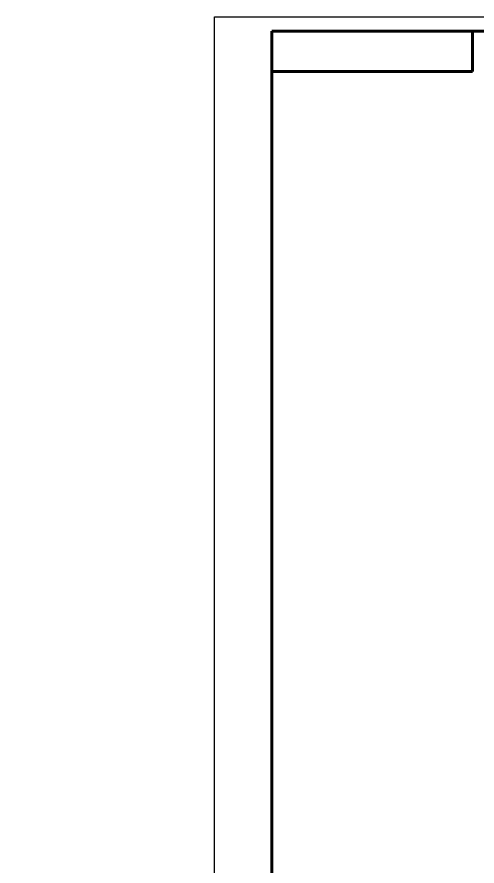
# Paper-space layout 'Layout1' of a CAD drawing. Extents: x -70 to 840, y -1 to 593.
# Drawn here: x -69.7 to 90.7, y 297.1 to 593.2 of the extents above; entities that cross this region are included whole.
import ezdxf

# ---------------------------------------------------------------- set-up
doc = ezdxf.new("R2010")
doc.units = 0
doc.header["$MEASUREMENT"] = 0
doc.layers.add('KONTUR', color=7, linetype='CONTINUOUS')
doc.layers.add('Основная', color=7, linetype='CONTINUOUS', lineweight=50)

psp = doc.layouts.get("Layout1")

# ---------------------------------------------------------------- linework, layer by layer
at = {"layer": 'KONTUR'}
for p, q in [((-0.794, -0.794), (-0.794, 593.206)), ((-0.794, 593.206), (840.206, 593.206))]:
    psp.add_line(p, q, dxfattribs=at)
at = {"layer": 'Основная'}
for p, q in [((19.206, 44.206), (19.206, 588.206)), ((835.206, 588.206), (19.206, 588.206)), ((89.206, 574.206), (89.206, 588.206)), ((89.206, 574.206), (19.206, 574.206))]:
    psp.add_line(p, q, dxfattribs=at)

doc.saveas('drawing.dxf')
